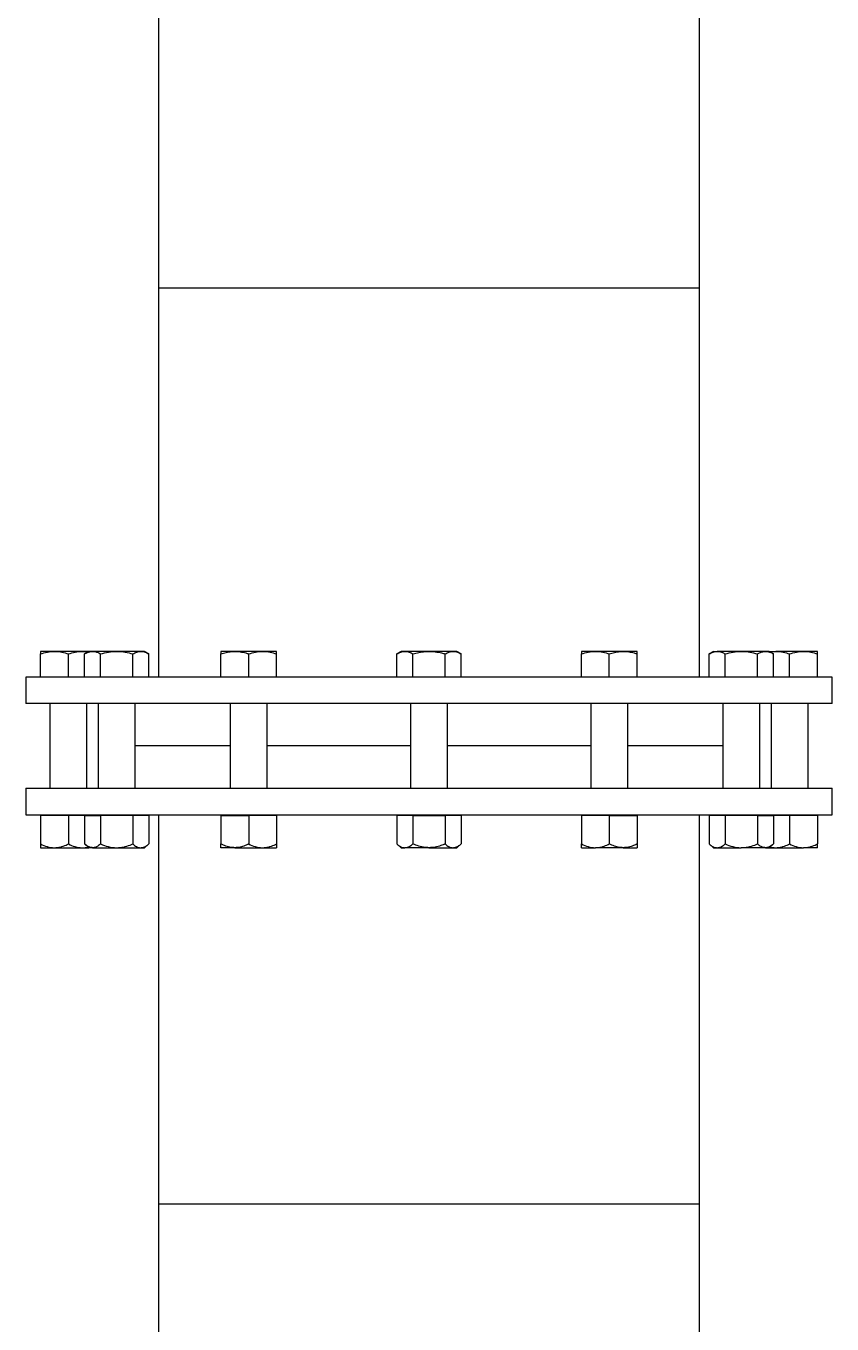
# Model space of a CAD drawing. Header units: inches. Extents: x 0.9 to 37.1, y -8.4 to 11.7.
# Drawn here: x 16.3698 to 16.5678, y 7.6123 to 7.9312 of the extents above; entities that cross this region are included whole.
import ezdxf

# ---------------------------------------------------------------- set-up
doc = ezdxf.new("R2010")
doc.units = ezdxf.units.IN
doc.header["$MEASUREMENT"] = 0

msp = doc.modelspace()

# ---------------------------------------------------------------- linework, layer by layer
at = {"color": 7, "linetype": 'Continuous', "lineweight": 25}
for p, q in [((16.4024, 8.68701), (16.4024, 7.8668)), ((16.53521, 7.8668), (16.53521, 8.68701)), ((16.4024, 7.8668), (16.4024, 7.77123)), ((16.4688, 7.8668), (16.4024, 7.8668)), ((16.53521, 7.8668), (16.4024, 7.8668)), ((16.53521, 7.8668), (16.4688, 7.8668)), ((16.53521, 7.77123), (16.53521, 7.8668)), ((16.37684, 7.77752), (16.37343, 7.77752)), ((16.37343, 7.77123), (16.37343, 7.77691)), ((16.38368, 7.77752), (16.37684, 7.77752)), ((16.38026, 7.77123), (16.38026, 7.77691)), ((16.38529, 7.77752), (16.38368, 7.77752)), ((16.38529, 7.77752), (16.38423, 7.77691)), ((16.38423, 7.77123), (16.38423, 7.77691)), ((16.3862, 7.77752), (16.38529, 7.77752)), ((16.39212, 7.77752), (16.3862, 7.77752)), ((16.38818, 7.77123), (16.38818, 7.77691)), ((16.39804, 7.77752), (16.39212, 7.77752)), ((16.39607, 7.77123), (16.39607, 7.77691)), ((16.39896, 7.77752), (16.39804, 7.77752)), ((16.40001, 7.77691), (16.39896, 7.77752)), ((16.40001, 7.77123), (16.40001, 7.77691)), ((16.42111, 7.77752), (16.4177, 7.77752)), ((16.4177, 7.77123), (16.4177, 7.77691)), ((16.42795, 7.77752), (16.42111, 7.77752)), ((16.42453, 7.77123), (16.42453, 7.77691)), ((16.43136, 7.77752), (16.42795, 7.77752)), ((16.43136, 7.77123), (16.43136, 7.77691)), ((16.46197, 7.77752), (16.46091, 7.77691)), ((16.46091, 7.77123), (16.46091, 7.77691)), ((16.46288, 7.77752), (16.46197, 7.77752)), ((16.4688, 7.77752), (16.46288, 7.77752)), ((16.46486, 7.77123), (16.46486, 7.77691)), ((16.47472, 7.77752), (16.4688, 7.77752)), ((16.47275, 7.77123), (16.47275, 7.77691)), ((16.47564, 7.77752), (16.47472, 7.77752)), ((16.47669, 7.77691), (16.47564, 7.77752)), ((16.47669, 7.77123), (16.47669, 7.77691)), ((16.50966, 7.77752), (16.50624, 7.77752)), ((16.50624, 7.77123), (16.50624, 7.77691)), ((16.51649, 7.77752), (16.50966, 7.77752)), ((16.51307, 7.77123), (16.51307, 7.77691)), ((16.51991, 7.77752), (16.51649, 7.77752)), ((16.51991, 7.77123), (16.51991, 7.77691)), ((16.53865, 7.77752), (16.53759, 7.77691)), ((16.53759, 7.77123), (16.53759, 7.77691)), ((16.53865, 7.77752), (16.53956, 7.77752)), ((16.54548, 7.77752), (16.53956, 7.77752)), ((16.54154, 7.77123), (16.54154, 7.77691)), ((16.5514, 7.77752), (16.54548, 7.77752)), ((16.54943, 7.77123), (16.54943, 7.77691)), ((16.55231, 7.77752), (16.5514, 7.77752)), ((16.55337, 7.77691), (16.55231, 7.77752)), ((16.55231, 7.77752), (16.55393, 7.77752)), ((16.55254, 7.77739), (16.55393, 7.77752)), ((16.55337, 7.77123), (16.55337, 7.77691)), ((16.56076, 7.77752), (16.55393, 7.77752)), ((16.55734, 7.77123), (16.55734, 7.77691)), ((16.56418, 7.77752), (16.56076, 7.77752)), ((16.56418, 7.77123), (16.56418, 7.77691)), ((16.36984, 7.77123), (16.36984, 7.76472)), ((16.4688, 7.77123), (16.36984, 7.77123)), ((16.56776, 7.77123), (16.4688, 7.77123)), ((16.56776, 7.76472), (16.56776, 7.77123)), ((16.4688, 7.76472), (16.36984, 7.76472)), ((16.3757, 7.76472), (16.3757, 7.74389)), ((16.38482, 7.74389), (16.38482, 7.76472)), ((16.38757, 7.76472), (16.38757, 7.74389)), ((16.39668, 7.74389), (16.39668, 7.76472)), ((16.41997, 7.76472), (16.41997, 7.74389)), ((16.42909, 7.74389), (16.42909, 7.76472)), ((16.46424, 7.76472), (16.46424, 7.74389)), ((16.56776, 7.76472), (16.4688, 7.76472)), ((16.47336, 7.74389), (16.47336, 7.76472)), ((16.50852, 7.76472), (16.50852, 7.74389)), ((16.51763, 7.74389), (16.51763, 7.76472)), ((16.54092, 7.76472), (16.54092, 7.74389)), ((16.55004, 7.74389), (16.55004, 7.76472)), ((16.55279, 7.76472), (16.55279, 7.74389)), ((16.5619, 7.74389), (16.5619, 7.76472)), ((16.41997, 7.7543), (16.39668, 7.7543)), ((16.46424, 7.7543), (16.42909, 7.7543)), ((16.50852, 7.7543), (16.47336, 7.7543)), ((16.54092, 7.7543), (16.51763, 7.7543)), ((16.36984, 7.74389), (16.36984, 7.73738)), ((16.36984, 7.74389), (16.4688, 7.74389)), ((16.4688, 7.74389), (16.56776, 7.74389)), ((16.56776, 7.73738), (16.56776, 7.74389)), ((16.36984, 7.73738), (16.4688, 7.73738)), ((16.37343, 7.73738), (16.37343, 7.73721)), ((16.37684, 7.73721), (16.37343, 7.73721)), ((16.37343, 7.73721), (16.37343, 7.73021)), ((16.38026, 7.73721), (16.37684, 7.73721)), ((16.38026, 7.73721), (16.38026, 7.73021)), ((16.38368, 7.73721), (16.38026, 7.73721)), ((16.38423, 7.73721), (16.38368, 7.73721)), ((16.38423, 7.73721), (16.38423, 7.73021)), ((16.38423, 7.73721), (16.3862, 7.73721)), ((16.38529, 7.73738), (16.38529, 7.73721)), ((16.3862, 7.73721), (16.38818, 7.73721)), ((16.39212, 7.73721), (16.38818, 7.73721)), ((16.38818, 7.73721), (16.38818, 7.73021)), ((16.39607, 7.73721), (16.39212, 7.73721)), ((16.39607, 7.73721), (16.39607, 7.73021)), ((16.39804, 7.73721), (16.39607, 7.73721)), ((16.40001, 7.73721), (16.39804, 7.73721)), ((16.39896, 7.73721), (16.39896, 7.73738)), ((16.40001, 7.73721), (16.40001, 7.73021)), ((16.4024, 7.73738), (16.4024, 7.6418)), ((16.4177, 7.73738), (16.4177, 7.73721)), ((16.4177, 7.73721), (16.4177, 7.73021)), ((16.4177, 7.73721), (16.42111, 7.73721)), ((16.42111, 7.73721), (16.42453, 7.73721)), ((16.42795, 7.73721), (16.42453, 7.73721)), ((16.42453, 7.73721), (16.42453, 7.73021)), ((16.43136, 7.73721), (16.42795, 7.73721)), ((16.43136, 7.73721), (16.43136, 7.73738)), ((16.43136, 7.73721), (16.43136, 7.73021)), ((16.46288, 7.73721), (16.46091, 7.73721)), ((16.46091, 7.73721), (16.46091, 7.73021)), ((16.46197, 7.73738), (16.46197, 7.73721)), ((16.46486, 7.73721), (16.46288, 7.73721)), ((16.46486, 7.73721), (16.46486, 7.73021)), ((16.46486, 7.73721), (16.4688, 7.73721)), ((16.4688, 7.73738), (16.56776, 7.73738)), ((16.4688, 7.73721), (16.47275, 7.73721)), ((16.47472, 7.73721), (16.47275, 7.73721)), ((16.47275, 7.73721), (16.47275, 7.73021)), ((16.47669, 7.73721), (16.47472, 7.73721)), ((16.47564, 7.73721), (16.47564, 7.73738)), ((16.47669, 7.73721), (16.47669, 7.73021)), ((16.50624, 7.73738), (16.50624, 7.73721)), ((16.50966, 7.73721), (16.50624, 7.73721)), ((16.50624, 7.73721), (16.50624, 7.73021)), ((16.51307, 7.73721), (16.50966, 7.73721)), ((16.51307, 7.73721), (16.51307, 7.73021)), ((16.51307, 7.73721), (16.51649, 7.73721)), ((16.51649, 7.73721), (16.51991, 7.73721)), ((16.51991, 7.73721), (16.51991, 7.73738)), ((16.51991, 7.73721), (16.51991, 7.73021)), ((16.53521, 7.6418), (16.53521, 7.73738)), ((16.53956, 7.73721), (16.53759, 7.73721)), ((16.53759, 7.73721), (16.53759, 7.73021)), ((16.53865, 7.73738), (16.53865, 7.73721)), ((16.54154, 7.73721), (16.53956, 7.73721)), ((16.54548, 7.73721), (16.54154, 7.73721)), ((16.54154, 7.73721), (16.54154, 7.73021)), ((16.54943, 7.73721), (16.54548, 7.73721)), ((16.54943, 7.73721), (16.54943, 7.73021)), ((16.54943, 7.73721), (16.5514, 7.73721)), ((16.5514, 7.73721), (16.55337, 7.73721)), ((16.55231, 7.73721), (16.55231, 7.73738)), ((16.55393, 7.73721), (16.55337, 7.73721)), ((16.55337, 7.73721), (16.55337, 7.73021)), ((16.55734, 7.73721), (16.55393, 7.73721)), ((16.55734, 7.73721), (16.55734, 7.73021)), ((16.56076, 7.73721), (16.55734, 7.73721)), ((16.56418, 7.73721), (16.56076, 7.73721)), ((16.56418, 7.73721), (16.56418, 7.73738)), ((16.56418, 7.73721), (16.56418, 7.73021)), ((16.37343, 7.72929), (16.37684, 7.72929)), ((16.37684, 7.72929), (16.38368, 7.72929)), ((16.38368, 7.72929), (16.38509, 7.72946)), ((16.38368, 7.72929), (16.38529, 7.72929)), ((16.38423, 7.73021), (16.38529, 7.72929)), ((16.3862, 7.72929), (16.38529, 7.72929)), ((16.3862, 7.72929), (16.39212, 7.72929)), ((16.39212, 7.72929), (16.39804, 7.72929)), ((16.39804, 7.72929), (16.39896, 7.72929)), ((16.39896, 7.72929), (16.40001, 7.73021)), ((16.42111, 7.72929), (16.4177, 7.72929)), ((16.42111, 7.72929), (16.42795, 7.72929)), ((16.42795, 7.72929), (16.43136, 7.72929)), ((16.46091, 7.73021), (16.46197, 7.72929)), ((16.46197, 7.72929), (16.46288, 7.72929)), ((16.4688, 7.72929), (16.46288, 7.72929)), ((16.4688, 7.72929), (16.47472, 7.72929)), ((16.47472, 7.72929), (16.47564, 7.72929)), ((16.47564, 7.72929), (16.47669, 7.73021)), ((16.50624, 7.72929), (16.50966, 7.72929)), ((16.51649, 7.72929), (16.50966, 7.72929)), ((16.51649, 7.72929), (16.51991, 7.72929)), ((16.53759, 7.73021), (16.53865, 7.72929)), ((16.53865, 7.72929), (16.53956, 7.72929)), ((16.53956, 7.72929), (16.54548, 7.72929)), ((16.5514, 7.72929), (16.54548, 7.72929)), ((16.5514, 7.72929), (16.55231, 7.72929)), ((16.55231, 7.72929), (16.55337, 7.73021)), ((16.55231, 7.72929), (16.55393, 7.72929)), ((16.55393, 7.72929), (16.56076, 7.72929)), ((16.56418, 7.72929), (16.56076, 7.72929)), ((16.4024, 7.6418), (16.4024, 7.49903)), ((16.4024, 7.6418), (16.53521, 7.6418)), ((16.4024, 7.6418), (16.4688, 7.6418)), ((16.4688, 7.6418), (16.53521, 7.6418)), ((16.53521, 7.49903), (16.53521, 7.6418))]:
    msp.add_line(p, q, dxfattribs=at)
for points, knots in [([(16.37343, 7.77691), (16.37398, 7.77708), (16.3751, 7.77743), (16.37626, 7.77749), (16.37684, 7.77752)], [0, 0, 0, 0, 0.495458, 1, 1, 1, 1]), ([(16.37343, 7.77752), (16.37343, 7.7775), (16.37343, 7.77746), (16.37343, 7.7772), (16.37343, 7.77699), (16.37343, 7.77691)], [0, 0, 0, 0, 0.389448, 0.784719, 1, 1, 1, 1]), ([(16.37684, 7.77752), (16.37692, 7.77752), (16.37754, 7.77752), (16.37869, 7.77738), (16.37973, 7.77707), (16.38026, 7.77691)], [0, 0, 0, 0, 0.070106, 0.530793, 1, 1, 1, 1]), ([(16.38026, 7.77691), (16.38081, 7.77708), (16.38193, 7.77743), (16.38309, 7.77749), (16.38368, 7.77752)], [0, 0, 0, 0, 0.495458, 1, 1, 1, 1]), ([(16.38368, 7.77752), (16.38376, 7.77752), (16.38422, 7.77752), (16.38468, 7.77745), (16.38506, 7.77739)], [0, 0, 0, 0, 0.175224, 1, 1, 1, 1]), ([(16.38423, 7.77691), (16.38448, 7.77704), (16.38497, 7.7773), (16.38563, 7.7775), (16.38605, 7.77752), (16.3862, 7.77752)], [0, 0, 0, 0, 0.380593, 0.764784, 1, 1, 1, 1]), ([(16.3862, 7.77752), (16.38646, 7.7775), (16.38699, 7.77746), (16.38765, 7.7772), (16.38804, 7.77699), (16.38818, 7.77691)], [0, 0, 0, 0, 0.389448, 0.784719, 1, 1, 1, 1]), ([(16.38818, 7.77691), (16.38882, 7.77708), (16.39011, 7.77743), (16.39145, 7.77749), (16.39212, 7.77752)], [0, 0, 0, 0, 0.495458, 1, 1, 1, 1]), ([(16.39212, 7.77752), (16.39222, 7.77752), (16.39292, 7.77752), (16.39426, 7.77738), (16.39546, 7.77707), (16.39607, 7.77691)], [0, 0, 0, 0, 0.070106, 0.530793, 1, 1, 1, 1]), ([(16.39607, 7.77691), (16.39639, 7.77708), (16.39703, 7.77743), (16.3977, 7.77749), (16.39804, 7.77752)], [0, 0, 0, 0, 0.495458, 1, 1, 1, 1]), ([(16.39804, 7.77752), (16.39809, 7.77752), (16.39844, 7.77752), (16.39911, 7.77738), (16.39971, 7.77707), (16.40001, 7.77691)], [0, 0, 0, 0, 0.070106, 0.530793, 1, 1, 1, 1]), ([(16.4177, 7.77691), (16.41812, 7.77704), (16.41898, 7.7773), (16.42013, 7.7775), (16.42084, 7.77752), (16.42111, 7.77752)], [0, 0, 0, 0, 0.380593, 0.764784, 1, 1, 1, 1]), ([(16.4177, 7.77752), (16.4177, 7.77752), (16.4177, 7.77752), (16.4177, 7.77738), (16.4177, 7.77707), (16.4177, 7.77691)], [0, 0, 0, 0, 0.070106, 0.530793, 1, 1, 1, 1]), ([(16.42111, 7.77752), (16.42156, 7.7775), (16.42247, 7.77746), (16.42361, 7.7772), (16.42429, 7.77699), (16.42453, 7.77691)], [0, 0, 0, 0, 0.389448, 0.784719, 1, 1, 1, 1]), ([(16.42453, 7.77691), (16.42509, 7.77708), (16.42621, 7.77743), (16.42736, 7.77749), (16.42795, 7.77752)], [0, 0, 0, 0, 0.495458, 1, 1, 1, 1]), ([(16.42795, 7.77752), (16.42803, 7.77752), (16.42864, 7.77752), (16.4298, 7.77738), (16.43084, 7.77707), (16.43136, 7.77691)], [0, 0, 0, 0, 0.070106, 0.530793, 1, 1, 1, 1]), ([(16.43136, 7.77691), (16.43136, 7.77708), (16.43136, 7.77743), (16.43136, 7.77749), (16.43136, 7.77752)], [0, 0, 0, 0, 0.495458, 1, 1, 1, 1]), ([(16.46091, 7.77691), (16.46123, 7.77708), (16.46188, 7.77743), (16.46255, 7.77749), (16.46288, 7.77752)], [0, 0, 0, 0, 0.495458, 1, 1, 1, 1]), ([(16.46288, 7.77752), (16.46293, 7.77752), (16.46328, 7.77752), (16.46395, 7.77738), (16.46455, 7.77707), (16.46486, 7.77691)], [0, 0, 0, 0, 0.070106, 0.530793, 1, 1, 1, 1]), ([(16.46486, 7.77691), (16.46535, 7.77704), (16.46633, 7.7773), (16.46766, 7.7775), (16.46849, 7.77752), (16.4688, 7.77752)], [0, 0, 0, 0, 0.380593, 0.764784, 1, 1, 1, 1]), ([(16.4688, 7.77752), (16.46932, 7.7775), (16.47037, 7.77746), (16.47168, 7.7772), (16.47247, 7.77699), (16.47275, 7.77691)], [0, 0, 0, 0, 0.389448, 0.784719, 1, 1, 1, 1]), ([(16.47275, 7.77691), (16.47307, 7.77708), (16.47371, 7.77743), (16.47438, 7.77749), (16.47472, 7.77752)], [0, 0, 0, 0, 0.495458, 1, 1, 1, 1]), ([(16.47472, 7.77752), (16.47477, 7.77752), (16.47512, 7.77752), (16.47579, 7.77738), (16.47639, 7.77707), (16.47669, 7.77691)], [0, 0, 0, 0, 0.070106, 0.530793, 1, 1, 1, 1]), ([(16.50624, 7.77691), (16.50679, 7.77708), (16.50791, 7.77743), (16.50907, 7.77749), (16.50966, 7.77752)], [0, 0, 0, 0, 0.495458, 1, 1, 1, 1]), ([(16.50624, 7.77752), (16.50624, 7.77752), (16.50624, 7.77752), (16.50624, 7.77738), (16.50624, 7.77707), (16.50624, 7.77691)], [0, 0, 0, 0, 0.070106, 0.530793, 1, 1, 1, 1]), ([(16.50966, 7.77752), (16.50974, 7.77752), (16.51035, 7.77752), (16.51151, 7.77738), (16.51255, 7.77707), (16.51307, 7.77691)], [0, 0, 0, 0, 0.0701057, 0.5307925, 1, 1, 1, 1]), ([(16.51307, 7.77691), (16.5135, 7.77704), (16.51435, 7.7773), (16.5155, 7.7775), (16.51622, 7.77752), (16.51649, 7.77752)], [0, 0, 0, 0, 0.380593, 0.764784, 1, 1, 1, 1]), ([(16.51649, 7.77752), (16.51694, 7.7775), (16.51785, 7.77746), (16.51899, 7.7772), (16.51967, 7.77699), (16.51991, 7.77691)], [0, 0, 0, 0, 0.389448, 0.784719, 1, 1, 1, 1]), ([(16.51991, 7.77691), (16.51991, 7.77708), (16.51991, 7.77743), (16.51991, 7.77749), (16.51991, 7.77752)], [0, 0, 0, 0, 0.495458, 1, 1, 1, 1]), ([(16.53759, 7.77691), (16.53791, 7.77708), (16.53856, 7.77743), (16.53923, 7.77749), (16.53956, 7.77752)], [0, 0, 0, 0, 0.495458, 1, 1, 1, 1]), ([(16.53956, 7.77752), (16.53961, 7.77752), (16.53996, 7.77752), (16.54063, 7.77738), (16.54123, 7.77707), (16.54154, 7.77691)], [0, 0, 0, 0, 0.070106, 0.530793, 1, 1, 1, 1]), ([(16.54154, 7.77691), (16.54218, 7.77708), (16.54347, 7.77743), (16.54481, 7.77749), (16.54548, 7.77752)], [0, 0, 0, 0, 0.495458, 1, 1, 1, 1]), ([(16.54548, 7.77752), (16.54557, 7.77752), (16.54628, 7.77752), (16.54762, 7.77738), (16.54882, 7.77707), (16.54943, 7.77691)], [0, 0, 0, 0, 0.070106, 0.530793, 1, 1, 1, 1]), ([(16.54943, 7.77691), (16.54967, 7.77704), (16.55017, 7.7773), (16.55083, 7.7775), (16.55124, 7.77752), (16.5514, 7.77752)], [0, 0, 0, 0, 0.380593, 0.764784, 1, 1, 1, 1]), ([(16.5514, 7.77752), (16.55166, 7.7775), (16.55218, 7.77746), (16.55284, 7.7772), (16.55323, 7.77699), (16.55337, 7.77691)], [0, 0, 0, 0, 0.389448, 0.784719, 1, 1, 1, 1]), ([(16.55393, 7.77752), (16.55401, 7.77752), (16.55462, 7.77752), (16.55578, 7.77738), (16.55682, 7.77707), (16.55734, 7.77691)], [0, 0, 0, 0, 0.070106, 0.530793, 1, 1, 1, 1]), ([(16.55734, 7.77691), (16.5579, 7.77708), (16.55902, 7.77743), (16.56018, 7.77749), (16.56076, 7.77752)], [0, 0, 0, 0, 0.495458, 1, 1, 1, 1]), ([(16.56076, 7.77752), (16.56084, 7.77752), (16.56145, 7.77752), (16.56261, 7.77738), (16.56365, 7.77707), (16.56418, 7.77691)], [0, 0, 0, 0, 0.0701057, 0.5307925, 1, 1, 1, 1]), ([(16.56418, 7.77691), (16.56418, 7.77704), (16.56418, 7.7773), (16.56418, 7.7775), (16.56418, 7.77752), (16.56418, 7.77752)], [0, 0, 0, 0, 0.380593, 0.764784, 1, 1, 1, 1]), ([(16.37343, 7.73021), (16.37396, 7.72997), (16.37504, 7.72948), (16.37622, 7.7293), (16.37683, 7.72929), (16.37684, 7.72929)], [0, 0, 0, 0, 0.484195, 0.986027, 1, 1, 1, 1]), ([(16.37343, 7.73021), (16.37343, 7.73007), (16.37343, 7.72975), (16.37343, 7.72938), (16.37343, 7.72932), (16.37343, 7.72929)], [0, 0, 0, 0, 0.2654708, 0.6280788, 1, 1, 1, 1]), ([(16.37684, 7.72929), (16.37732, 7.72933), (16.37829, 7.7294), (16.37943, 7.72981), (16.38007, 7.73012), (16.38026, 7.73021)], [0, 0, 0, 0, 0.406045, 0.826762, 1, 1, 1, 1]), ([(16.38026, 7.73021), (16.38079, 7.72997), (16.38187, 7.72948), (16.38305, 7.7293), (16.38366, 7.72929), (16.38368, 7.72929)], [0, 0, 0, 0, 0.484195, 0.986027, 1, 1, 1, 1]), ([(16.3862, 7.72929), (16.38616, 7.7293), (16.38586, 7.7293), (16.38531, 7.72945), (16.3847, 7.72982), (16.38435, 7.73011), (16.38423, 7.73021)], [0, 0, 0, 0, 0.0662544, 0.4348867, 0.8140395, 1, 1, 1, 1]), ([(16.38818, 7.73021), (16.38801, 7.73007), (16.38762, 7.72975), (16.38696, 7.72938), (16.38646, 7.72932), (16.3862, 7.72929)], [0, 0, 0, 0, 0.265471, 0.628079, 1, 1, 1, 1]), ([(16.38818, 7.73021), (16.38879, 7.72997), (16.39004, 7.72948), (16.3914, 7.7293), (16.3921, 7.72929), (16.39212, 7.72929)], [0, 0, 0, 0, 0.4841952, 0.9860274, 1, 1, 1, 1]), ([(16.39212, 7.72929), (16.39267, 7.72933), (16.3938, 7.7294), (16.39511, 7.72981), (16.39585, 7.73012), (16.39607, 7.73021)], [0, 0, 0, 0, 0.406045, 0.826762, 1, 1, 1, 1]), ([(16.39607, 7.73021), (16.39637, 7.72997), (16.397, 7.72948), (16.39768, 7.7293), (16.39803, 7.72929), (16.39804, 7.72929)], [0, 0, 0, 0, 0.484195, 0.986027, 1, 1, 1, 1]), ([(16.39804, 7.72929), (16.39832, 7.72933), (16.39888, 7.7294), (16.39953, 7.72981), (16.3999, 7.73012), (16.40001, 7.73021)], [0, 0, 0, 0, 0.406045, 0.826762, 1, 1, 1, 1]), ([(16.42111, 7.72929), (16.42104, 7.7293), (16.42052, 7.7293), (16.41957, 7.72945), (16.41851, 7.72982), (16.4179, 7.73011), (16.4177, 7.73021)], [0, 0, 0, 0, 0.066254, 0.434887, 0.81404, 1, 1, 1, 1]), ([(16.4177, 7.72929), (16.4177, 7.72933), (16.4177, 7.7294), (16.4177, 7.72981), (16.4177, 7.73012), (16.4177, 7.73021)], [0, 0, 0, 0, 0.406045, 0.826762, 1, 1, 1, 1]), ([(16.42453, 7.73021), (16.42424, 7.73007), (16.42356, 7.72975), (16.42242, 7.72938), (16.42155, 7.72932), (16.42111, 7.72929)], [0, 0, 0, 0, 0.265471, 0.628079, 1, 1, 1, 1]), ([(16.42453, 7.73021), (16.42506, 7.72997), (16.42614, 7.72948), (16.42733, 7.7293), (16.42793, 7.72929), (16.42795, 7.72929)], [0, 0, 0, 0, 0.484195, 0.986027, 1, 1, 1, 1]), ([(16.42795, 7.72929), (16.42843, 7.72933), (16.4294, 7.7294), (16.43053, 7.72981), (16.43118, 7.73012), (16.43136, 7.73021)], [0, 0, 0, 0, 0.406045, 0.826762, 1, 1, 1, 1]), ([(16.43136, 7.73021), (16.43136, 7.72997), (16.43136, 7.72948), (16.43136, 7.7293), (16.43136, 7.72929), (16.43136, 7.72929)], [0, 0, 0, 0, 0.484195, 0.986027, 1, 1, 1, 1]), ([(16.46091, 7.73021), (16.46122, 7.72997), (16.46184, 7.72948), (16.46252, 7.7293), (16.46287, 7.72929), (16.46288, 7.72929)], [0, 0, 0, 0, 0.484195, 0.986027, 1, 1, 1, 1]), ([(16.46288, 7.72929), (16.46316, 7.72933), (16.46372, 7.7294), (16.46438, 7.72981), (16.46475, 7.73012), (16.46486, 7.73021)], [0, 0, 0, 0, 0.406045, 0.826762, 1, 1, 1, 1]), ([(16.4688, 7.72929), (16.46871, 7.7293), (16.46812, 7.7293), (16.46702, 7.72945), (16.4658, 7.72982), (16.46509, 7.73011), (16.46486, 7.73021)], [0, 0, 0, 0, 0.066254, 0.434887, 0.81404, 1, 1, 1, 1]), ([(16.47275, 7.73021), (16.47241, 7.73007), (16.47162, 7.72975), (16.47031, 7.72938), (16.46931, 7.72932), (16.4688, 7.72929)], [0, 0, 0, 0, 0.2654708, 0.6280788, 1, 1, 1, 1]), ([(16.47275, 7.73021), (16.47305, 7.72997), (16.47368, 7.72948), (16.47436, 7.7293), (16.47471, 7.72929), (16.47472, 7.72929)], [0, 0, 0, 0, 0.484195, 0.986027, 1, 1, 1, 1]), ([(16.47472, 7.72929), (16.475, 7.72933), (16.47556, 7.7294), (16.47621, 7.72981), (16.47658, 7.73012), (16.47669, 7.73021)], [0, 0, 0, 0, 0.406045, 0.826762, 1, 1, 1, 1]), ([(16.50624, 7.73021), (16.50677, 7.72997), (16.50785, 7.72948), (16.50903, 7.7293), (16.50964, 7.72929), (16.50966, 7.72929)], [0, 0, 0, 0, 0.484195, 0.986027, 1, 1, 1, 1]), ([(16.50624, 7.72929), (16.50624, 7.72933), (16.50624, 7.7294), (16.50624, 7.72981), (16.50624, 7.73012), (16.50624, 7.73021)], [0, 0, 0, 0, 0.406045, 0.826762, 1, 1, 1, 1]), ([(16.50966, 7.72929), (16.51013, 7.72933), (16.51111, 7.7294), (16.51224, 7.72981), (16.51288, 7.73012), (16.51307, 7.73021)], [0, 0, 0, 0, 0.406045, 0.826762, 1, 1, 1, 1]), ([(16.51649, 7.72929), (16.51641, 7.7293), (16.5159, 7.7293), (16.51494, 7.72945), (16.51389, 7.72982), (16.51327, 7.73011), (16.51307, 7.73021)], [0, 0, 0, 0, 0.066254, 0.434887, 0.81404, 1, 1, 1, 1]), ([(16.51991, 7.73021), (16.51962, 7.73007), (16.51893, 7.72975), (16.51779, 7.72938), (16.51693, 7.72932), (16.51649, 7.72929)], [0, 0, 0, 0, 0.265471, 0.628079, 1, 1, 1, 1]), ([(16.51991, 7.73021), (16.51991, 7.72997), (16.51991, 7.72948), (16.51991, 7.7293), (16.51991, 7.72929), (16.51991, 7.72929)], [0, 0, 0, 0, 0.484195, 0.986027, 1, 1, 1, 1]), ([(16.53759, 7.73021), (16.5379, 7.72997), (16.53852, 7.72948), (16.5392, 7.7293), (16.53955, 7.72929), (16.53956, 7.72929)], [0, 0, 0, 0, 0.484195, 0.986027, 1, 1, 1, 1]), ([(16.53956, 7.72929), (16.53984, 7.72933), (16.5404, 7.7294), (16.54105, 7.72981), (16.54143, 7.73012), (16.54154, 7.73021)], [0, 0, 0, 0, 0.406045, 0.826762, 1, 1, 1, 1]), ([(16.54154, 7.73021), (16.54215, 7.72997), (16.5434, 7.72948), (16.54476, 7.7293), (16.54546, 7.72929), (16.54548, 7.72929)], [0, 0, 0, 0, 0.484195, 0.986027, 1, 1, 1, 1]), ([(16.54548, 7.72929), (16.54603, 7.72933), (16.54716, 7.7294), (16.54846, 7.72981), (16.54921, 7.73012), (16.54943, 7.73021)], [0, 0, 0, 0, 0.406045, 0.826762, 1, 1, 1, 1]), ([(16.5514, 7.72929), (16.55135, 7.7293), (16.55106, 7.7293), (16.55051, 7.72945), (16.5499, 7.72982), (16.54954, 7.73011), (16.54943, 7.73021)], [0, 0, 0, 0, 0.0662544, 0.4348867, 0.8140395, 1, 1, 1, 1]), ([(16.55337, 7.73021), (16.5532, 7.73007), (16.55281, 7.72975), (16.55215, 7.72938), (16.55165, 7.72932), (16.5514, 7.72929)], [0, 0, 0, 0, 0.265471, 0.628079, 1, 1, 1, 1]), ([(16.55255, 7.7295), (16.55299, 7.7294), (16.55345, 7.72929), (16.55391, 7.72929), (16.55393, 7.72929)], [0, 0, 0, 0, 0.964532, 1, 1, 1, 1]), ([(16.55393, 7.72929), (16.5544, 7.72933), (16.55538, 7.7294), (16.55651, 7.72981), (16.55716, 7.73012), (16.55734, 7.73021)], [0, 0, 0, 0, 0.406045, 0.826762, 1, 1, 1, 1]), ([(16.55734, 7.73021), (16.55787, 7.72997), (16.55896, 7.72948), (16.56014, 7.7293), (16.56074, 7.72929), (16.56076, 7.72929)], [0, 0, 0, 0, 0.484195, 0.986027, 1, 1, 1, 1]), ([(16.56076, 7.72929), (16.56124, 7.72933), (16.56221, 7.7294), (16.56334, 7.72981), (16.56399, 7.73012), (16.56418, 7.73021)], [0, 0, 0, 0, 0.406045, 0.826762, 1, 1, 1, 1]), ([(16.56418, 7.72929), (16.56418, 7.7293), (16.56418, 7.7293), (16.56418, 7.72945), (16.56418, 7.72982), (16.56418, 7.73011), (16.56418, 7.73021)], [0, 0, 0, 0, 0.066254, 0.434887, 0.81404, 1, 1, 1, 1])]:
    msp.add_open_spline(points, degree=3, knots=knots, dxfattribs=at)

doc.saveas('drawing.dxf')
